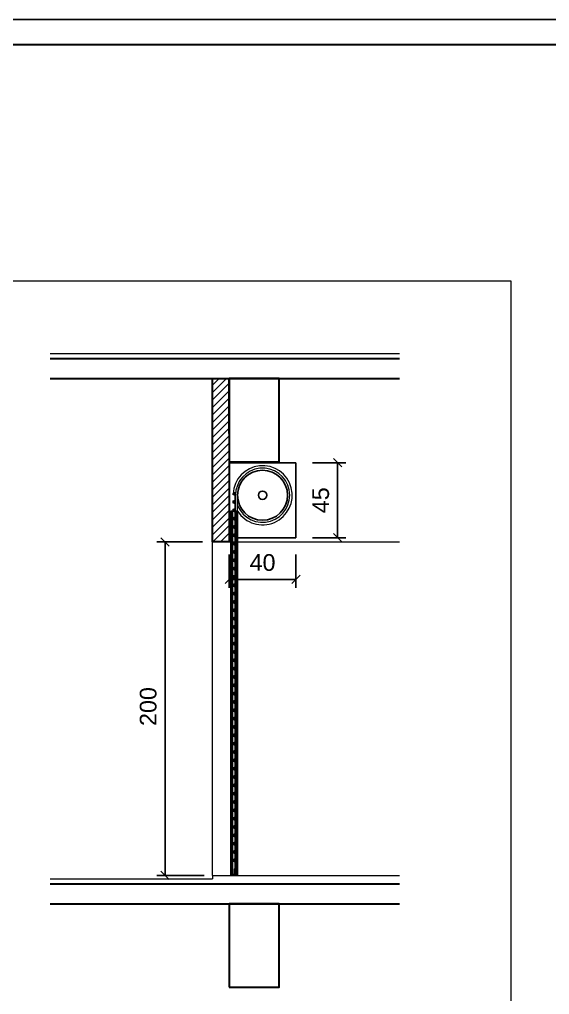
# Model space of a CAD drawing. Header units: millimetres. Extents: x -108 to 357, y -17 to 192.
# Drawn here: x 321.14 to 327.5, y 60.43 to 72.13 of the extents above; entities that cross this region are included whole.
import ezdxf
from ezdxf.enums import TextEntityAlignment as Align

# ---------------------------------------------------------------- set-up
doc = ezdxf.new("R2010")
doc.units = ezdxf.units.MM
doc.layers.get('defpoints').update_dxf_attribs({"color": 1})
for name, color, linetype, lineweight in [('ars', 11, 'Continuous', 0), ('BLK', 1, 'Continuous', 30), ('KOL', 1, 'Continuous', 30), ('KOP', 7, 'Continuous', 20), ('KOP GARIS', 1, 'Continuous', 30), ('lan', 7, 'Continuous', 15), ('u', 6, 'Continuous', 20)]:
    doc.layers.add(name, color=color, linetype=linetype, lineweight=lineweight)
doc.layers.add('Kusen', color=30, linetype='Continuous')
doc.styles.add('BOLD', font='arial.ttf')
doc.styles.get("Standard").update_dxf_attribs({"font": 'arial.ttf'})
doc.dimstyles.new('SK-50', dxfattribs={"dimscale": 0, "dimtxt": 0.2, "dimasz": 0.1, "dimexe": 0.1, "dimexo": 0, "dimgap": 0.1, "dimtad": 1, "dimdec": 0, "dimlfac": 50, "dimzin": 0, "dimdsep": 46, "dimtxsty": 'Standard', "dimblk": 'OBLIQUE', "dimcen": 0.09, "dimclrd": 256, "dimclre": 256, "dimclrt": 256, "dimadec": 0, "dimazin": 0, "dimtfac": 1, "dimtdec": 0, "dimtofl": 0, "dimtmove": 0, "dimatfit": 3, "dimldrblk": 'OBLIQUE', "dimfxl": 0, "dimtolj": 1, "dimtzin": 0, "dimarcsym": 0})

# ---------------------------------------------------------------- blocks, each defined once
blk = doc.blocks.new('_Oblique')
at = {"color": 0, "linetype": 'ByBlock', "lineweight": -2}
blk.add_line((-0.5, -0.5), (0.5, 0.5), dxfattribs=at)
blk = doc.blocks.new('*D367')
at = {"layer": 'defpoints', "color": 0}
for p in [(323.341, 65.858), (322.891, 61.858), (323.361, 61.858)]:
    blk.add_point(p, dxfattribs=at)
at = {"layer": 'u', "lineweight": -2}
for p, q in [((323.341, 65.858), (322.791, 65.858)), ((322.891, 65.858), (322.891, 61.858)), ((323.361, 61.858), (322.791, 61.858))]:
    blk.add_line(p, q, dxfattribs=at)
at = {"layer": 'u', "lineweight": -2, "xscale": 0.1, "yscale": 0.1, "zscale": 0.1}
for p, rotation in [((322.891, 65.858), 90), ((322.891, 61.858), 270)]:
    blk.add_blockref('_Oblique', p, dxfattribs=dict(at, rotation=rotation))
at = {"layer": 'u', "insert": (322.689, 63.883), "char_height": 0.2, "attachment_point": 5, "rotation": 90}
blk.add_mtext('\\A1;200', dxfattribs=at)
blk = doc.blocks.new('*D368')
at = {"layer": 'defpoints', "color": 0}
for p in [(324.661, 66.808), (324.961, 66.808), (324.661, 65.908)]:
    blk.add_point(p, dxfattribs=at)
at = {"layer": 'u', "lineweight": -2}
for p, q in [((324.661, 66.808), (325.061, 66.808)), ((324.961, 65.908), (324.961, 66.808)), ((324.661, 65.908), (325.061, 65.908))]:
    blk.add_line(p, q, dxfattribs=at)
at = {"layer": 'u', "lineweight": -2, "xscale": 0.1, "yscale": 0.1, "zscale": 0.1}
for p, rotation in [((324.961, 66.808), 90), ((324.961, 65.908), 270)]:
    blk.add_blockref('_Oblique', p, dxfattribs=dict(at, rotation=rotation))
at = {"layer": 'u', "insert": (324.76, 66.358), "char_height": 0.2, "attachment_point": 5, "rotation": 90}
blk.add_mtext('\\A1;45', dxfattribs=at)
blk = doc.blocks.new('*D369')
at = {"layer": 'defpoints', "color": 0}
for p in [(323.661, 65.708), (324.461, 65.708), (324.461, 65.408)]:
    blk.add_point(p, dxfattribs=at)
at = {"layer": 'u', "lineweight": -2}
for p, q in [((323.661, 65.708), (323.661, 65.308)), ((324.461, 65.708), (324.461, 65.308)), ((323.661, 65.408), (324.461, 65.408))]:
    blk.add_line(p, q, dxfattribs=at)
at = {"layer": 'u', "lineweight": -2, "xscale": 0.1, "yscale": 0.1, "zscale": 0.1, "rotation": 180}
blk.add_blockref('_Oblique', (323.661, 65.408), dxfattribs=at)
at = {"layer": 'u', "lineweight": -2, "xscale": 0.1, "yscale": 0.1, "zscale": 0.1}
blk.add_blockref('_Oblique', (324.461, 65.408), dxfattribs=at)
at = {"layer": 'u', "insert": (324.061, 65.61), "char_height": 0.2, "attachment_point": 5}
blk.add_mtext('\\A1;40', dxfattribs=at)
blk = doc.blocks.new('KOP A3 DED')
blk.add_lwpolyline([(-21, 29.697), (21, 29.697), (21, 0), (-21, 0), (-21, 29.697)])
at = {"layer": 'KOP GARIS'}
blk.add_lwpolyline([(-20.8, 29.497), (20.8, 29.497), (20.8, 0.2), (-20.8, 0.2)], close=True, dxfattribs=at)
at = {"layer": 'KOP', "style": 'BOLD'}
for tag, p in [('JUDUL1', (15.9445, 4.0923)), ('JUDUL2', (15.9445, 3.7473)), ('JUDUL3', (15.9445, 3.4272)), ('NO', (17.2146, 1.1006)), ('REFF', (17.207, 0.7266)), ('FILE', (17.1894, 0.3359))]:
    blk.add_attdef(tag, p, '', height=0.12, dxfattribs=at)
for tag, p in [('SCALE1', (18.1706, 1.9482)), ('NAME', (16.3626, 1.7379)), ('SCALE2', (18.1692, 1.7325)), ('DATE', (19.9002, 1.7571)), ('SCALE3', (18.17, 1.521))]:
    blk.add_attdef(tag, text='', height=0.12, dxfattribs=at).set_placement(p, align=Align.MIDDLE_CENTER)

msp = doc.modelspace()

# ---------------------------------------------------------------- hatches: boundary and pattern name
at = {"layer": 'ars'}
h = msp.add_hatch(dxfattribs=at)
h.set_pattern_fill('ANSI31', color=256, scale=0.02, style=0)
h.set_pattern_definition([(45, (28.15876, 76.24), (-0.04490128, 0.04490128), [])])
h.paths.add_polyline_path([(323.66148, 67.81791), (323.66148, 65.85791), (323.46148, 65.85791), (323.46148, 67.81791)])

# ---------------------------------------------------------------- linework, layer by layer
msp.add_line((323.76148, 66.22811), (323.76148, 66.41791), dxfattribs=at)
for points in [[(323.73048, 66.42772, 0.41421356), (323.73648, 66.43372), (323.73648, 66.44211, 0.41421356), (323.73048, 66.44811), (323.72492, 66.44811, 0.1577898), (323.72345, 66.44764, 0.51098783), (323.72345, 66.42819, 0.1577898), (323.72492, 66.42772)], [(323.73048, 66.32772, 0.41421356), (323.73648, 66.33372), (323.73648, 66.34211, 0.41421356), (323.73048, 66.34811), (323.72492, 66.34811, 0.1577898), (323.72345, 66.34764, 0.51098783), (323.72345, 66.32819, 0.1577898), (323.72492, 66.32772)], [(323.73048, 66.22772, 0.41421356), (323.73648, 66.23372), (323.73648, 66.24211, 0.41421356), (323.73048, 66.24811), (323.72492, 66.24811, 0.1577898), (323.72345, 66.24764, 0.51098783), (323.72345, 66.22819, 0.1577898), (323.72492, 66.22772)], [(323.73048, 66.12772, 0.41421356), (323.73648, 66.13372), (323.73648, 66.14211, 0.41421356), (323.73048, 66.14811), (323.72492, 66.14811, 0.1577898), (323.72345, 66.14764, 0.51098783), (323.72345, 66.12819, 0.1577898), (323.72492, 66.12772)], [(323.73048, 66.02772, 0.41421356), (323.73648, 66.03372), (323.73648, 66.04211, 0.41421356), (323.73048, 66.04811), (323.72492, 66.04811, 0.1577898), (323.72345, 66.04764, 0.51098783), (323.72345, 66.02819, 0.1577898), (323.72492, 66.02772)], [(323.73048, 65.92772, 0.41421356), (323.73648, 65.93372), (323.73648, 65.94211, 0.41421356), (323.73048, 65.94811), (323.72492, 65.94811, 0.1577898), (323.72345, 65.94764, 0.51098783), (323.72345, 65.92819, 0.1577898), (323.72492, 65.92772)], [(323.73048, 65.82772, 0.41421356), (323.73648, 65.83372), (323.73648, 65.84211, 0.41421356), (323.73048, 65.84811), (323.72492, 65.84811, 0.1577898), (323.72345, 65.84764, 0.51098783), (323.72345, 65.82819, 0.1577898), (323.72492, 65.82772)], [(323.73048, 65.72772, 0.41421356), (323.73648, 65.73372), (323.73648, 65.74211, 0.41421356), (323.73048, 65.74811), (323.72492, 65.74811, 0.1577898), (323.72345, 65.74764, 0.51098783), (323.72345, 65.72819, 0.1577898), (323.72492, 65.72772)], [(323.73048, 65.62772, 0.41421356), (323.73648, 65.63372), (323.73648, 65.64211, 0.41421356), (323.73048, 65.64811), (323.72492, 65.64811, 0.1577898), (323.72345, 65.64764, 0.51098783), (323.72345, 65.62819, 0.1577898), (323.72492, 65.62772)], [(323.73048, 65.52772, 0.41421356), (323.73648, 65.53372), (323.73648, 65.54211, 0.41421356), (323.73048, 65.54811), (323.72492, 65.54811, 0.1577898), (323.72345, 65.54764, 0.51098783), (323.72345, 65.52819, 0.1577898), (323.72492, 65.52772)], [(323.73048, 65.42772, 0.41421356), (323.73648, 65.43372), (323.73648, 65.44211, 0.41421356), (323.73048, 65.44811), (323.72492, 65.44811, 0.1577898), (323.72345, 65.44764, 0.51098783), (323.72345, 65.42819, 0.1577898), (323.72492, 65.42772)], [(323.73048, 65.32772, 0.41421356), (323.73648, 65.33372), (323.73648, 65.34211, 0.41421356), (323.73048, 65.34811), (323.72492, 65.34811, 0.1577898), (323.72345, 65.34764, 0.51098783), (323.72345, 65.32819, 0.1577898), (323.72492, 65.32772)], [(323.73048, 65.22772, 0.41421356), (323.73648, 65.23372), (323.73648, 65.24211, 0.41421356), (323.73048, 65.24811), (323.72492, 65.24811, 0.1577898), (323.72345, 65.24764, 0.51098783), (323.72345, 65.22819, 0.1577898), (323.72492, 65.22772)], [(323.73048, 65.12772, 0.41421356), (323.73648, 65.13372), (323.73648, 65.14211, 0.41421356), (323.73048, 65.14811), (323.72492, 65.14811, 0.1577898), (323.72345, 65.14764, 0.51098783), (323.72345, 65.12819, 0.1577898), (323.72492, 65.12772)], [(323.73048, 65.02772, 0.41421356), (323.73648, 65.03372), (323.73648, 65.04211, 0.41421356), (323.73048, 65.04811), (323.72492, 65.04811, 0.1577898), (323.72345, 65.04764, 0.51098783), (323.72345, 65.02819, 0.1577898), (323.72492, 65.02772)], [(323.73048, 64.92772, 0.41421356), (323.73648, 64.93372), (323.73648, 64.94211, 0.41421356), (323.73048, 64.94811), (323.72492, 64.94811, 0.1577898), (323.72345, 64.94764, 0.51098783), (323.72345, 64.92819, 0.1577898), (323.72492, 64.92772)], [(323.73048, 64.82772, 0.41421356), (323.73648, 64.83372), (323.73648, 64.84211, 0.41421356), (323.73048, 64.84811), (323.72492, 64.84811, 0.1577898), (323.72345, 64.84764, 0.51098783), (323.72345, 64.82819, 0.1577898), (323.72492, 64.82772)], [(323.73048, 64.72772, 0.41421356), (323.73648, 64.73372), (323.73648, 64.74211, 0.41421356), (323.73048, 64.74811), (323.72492, 64.74811, 0.1577898), (323.72345, 64.74764, 0.51098783), (323.72345, 64.72819, 0.1577898), (323.72492, 64.72772)], [(323.73048, 64.62772, 0.41421356), (323.73648, 64.63372), (323.73648, 64.64211, 0.41421356), (323.73048, 64.64811), (323.72492, 64.64811, 0.1577898), (323.72345, 64.64764, 0.51098783), (323.72345, 64.62819, 0.1577898), (323.72492, 64.62772)], [(323.73048, 64.52772, 0.41421356), (323.73648, 64.53372), (323.73648, 64.54211, 0.41421356), (323.73048, 64.54811), (323.72492, 64.54811, 0.1577898), (323.72345, 64.54764, 0.51098783), (323.72345, 64.52819, 0.1577898), (323.72492, 64.52772)], [(323.73048, 64.42772, 0.41421356), (323.73648, 64.43372), (323.73648, 64.44211, 0.41421356), (323.73048, 64.44811), (323.72492, 64.44811, 0.1577898), (323.72345, 64.44764, 0.51098783), (323.72345, 64.42819, 0.1577898), (323.72492, 64.42772)], [(323.73048, 64.32772, 0.41421356), (323.73648, 64.33372), (323.73648, 64.34211, 0.41421356), (323.73048, 64.34811), (323.72492, 64.34811, 0.1577898), (323.72345, 64.34764, 0.51098783), (323.72345, 64.32819, 0.1577898), (323.72492, 64.32772)], [(323.73048, 64.22772, 0.41421356), (323.73648, 64.23372), (323.73648, 64.24211, 0.41421356), (323.73048, 64.24811), (323.72492, 64.24811, 0.1577898), (323.72345, 64.24764, 0.51098783), (323.72345, 64.22819, 0.1577898), (323.72492, 64.22772)], [(323.73048, 64.12772, 0.41421356), (323.73648, 64.13372), (323.73648, 64.14211, 0.41421356), (323.73048, 64.14811), (323.72492, 64.14811, 0.1577898), (323.72345, 64.14764, 0.51098783), (323.72345, 64.12819, 0.1577898), (323.72492, 64.12772)], [(323.73048, 64.02772, 0.41421356), (323.73648, 64.03372), (323.73648, 64.04211, 0.41421356), (323.73048, 64.04811), (323.72492, 64.04811, 0.1577898), (323.72345, 64.04764, 0.51098783), (323.72345, 64.02819, 0.1577898), (323.72492, 64.02772)], [(323.73048, 63.92772, 0.41421356), (323.73648, 63.93372), (323.73648, 63.94211, 0.41421356), (323.73048, 63.94811), (323.72492, 63.94811, 0.1577898), (323.72345, 63.94764, 0.51098783), (323.72345, 63.92819, 0.1577898), (323.72492, 63.92772)], [(323.73048, 63.82772, 0.41421356), (323.73648, 63.83372), (323.73648, 63.84211, 0.41421356), (323.73048, 63.84811), (323.72492, 63.84811, 0.1577898), (323.72345, 63.84764, 0.51098783), (323.72345, 63.82819, 0.1577898), (323.72492, 63.82772)], [(323.73048, 63.72772, 0.41421356), (323.73648, 63.73372), (323.73648, 63.74211, 0.41421356), (323.73048, 63.74811), (323.72492, 63.74811, 0.1577898), (323.72345, 63.74764, 0.51098783), (323.72345, 63.72819, 0.1577898), (323.72492, 63.72772)], [(323.73048, 63.62772, 0.41421356), (323.73648, 63.63372), (323.73648, 63.64211, 0.41421356), (323.73048, 63.64811), (323.72492, 63.64811, 0.1577898), (323.72345, 63.64764, 0.51098783), (323.72345, 63.62819, 0.1577898), (323.72492, 63.62772)], [(323.73048, 63.52772, 0.41421356), (323.73648, 63.53372), (323.73648, 63.54211, 0.41421356), (323.73048, 63.54811), (323.72492, 63.54811, 0.1577898), (323.72345, 63.54764, 0.51098783), (323.72345, 63.52819, 0.1577898), (323.72492, 63.52772)], [(323.73048, 63.42772, 0.41421356), (323.73648, 63.43372), (323.73648, 63.44211, 0.41421356), (323.73048, 63.44811), (323.72492, 63.44811, 0.1577898), (323.72345, 63.44764, 0.51098783), (323.72345, 63.42819, 0.1577898), (323.72492, 63.42772)], [(323.73048, 63.32772, 0.41421356), (323.73648, 63.33372), (323.73648, 63.34211, 0.41421356), (323.73048, 63.34811), (323.72492, 63.34811, 0.1577898), (323.72345, 63.34764, 0.51098783), (323.72345, 63.32819, 0.1577898), (323.72492, 63.32772)], [(323.73048, 63.22772, 0.41421356), (323.73648, 63.23372), (323.73648, 63.24211, 0.41421356), (323.73048, 63.24811), (323.72492, 63.24811, 0.1577898), (323.72345, 63.24764, 0.51098783), (323.72345, 63.22819, 0.1577898), (323.72492, 63.22772)], [(323.73048, 63.12772, 0.41421356), (323.73648, 63.13372), (323.73648, 63.14211, 0.41421356), (323.73048, 63.14811), (323.72492, 63.14811, 0.1577898), (323.72345, 63.14764, 0.51098783), (323.72345, 63.12819, 0.1577898), (323.72492, 63.12772)], [(323.73048, 63.02772, 0.41421356), (323.73648, 63.03372), (323.73648, 63.04211, 0.41421356), (323.73048, 63.04811), (323.72492, 63.04811, 0.1577898), (323.72345, 63.04764, 0.51098783), (323.72345, 63.02819, 0.1577898), (323.72492, 63.02772)], [(323.73048, 62.92772, 0.41421356), (323.73648, 62.93372), (323.73648, 62.94211, 0.41421356), (323.73048, 62.94811), (323.72492, 62.94811, 0.1577898), (323.72345, 62.94764, 0.51098783), (323.72345, 62.92819, 0.1577898), (323.72492, 62.92772)], [(323.73048, 62.82772, 0.41421356), (323.73648, 62.83372), (323.73648, 62.84211, 0.41421356), (323.73048, 62.84811), (323.72492, 62.84811, 0.1577898), (323.72345, 62.84764, 0.51098783), (323.72345, 62.82819, 0.1577898), (323.72492, 62.82772)], [(323.73048, 62.72772, 0.41421356), (323.73648, 62.73372), (323.73648, 62.74211, 0.41421356), (323.73048, 62.74811), (323.72492, 62.74811, 0.1577898), (323.72345, 62.74764, 0.51098783), (323.72345, 62.72819, 0.1577898), (323.72492, 62.72772)], [(323.73048, 62.62772, 0.41421356), (323.73648, 62.63372), (323.73648, 62.64211, 0.41421356), (323.73048, 62.64811), (323.72492, 62.64811, 0.1577898), (323.72345, 62.64764, 0.51098783), (323.72345, 62.62819, 0.1577898), (323.72492, 62.62772)], [(323.73048, 62.52772, 0.41421356), (323.73648, 62.53372), (323.73648, 62.54211, 0.41421356), (323.73048, 62.54811), (323.72492, 62.54811, 0.1577898), (323.72345, 62.54764, 0.51098783), (323.72345, 62.52819, 0.1577898), (323.72492, 62.52772)], [(323.73048, 62.42772, 0.41421356), (323.73648, 62.43372), (323.73648, 62.44211, 0.41421356), (323.73048, 62.44811), (323.72492, 62.44811, 0.1577898), (323.72345, 62.44764, 0.51098783), (323.72345, 62.42819, 0.1577898), (323.72492, 62.42772)], [(323.73048, 62.32772, 0.41421356), (323.73648, 62.33372), (323.73648, 62.34211, 0.41421356), (323.73048, 62.34811), (323.72492, 62.34811, 0.1577898), (323.72345, 62.34764, 0.51098783), (323.72345, 62.32819, 0.1577898), (323.72492, 62.32772)], [(323.73048, 62.22772, 0.41421356), (323.73648, 62.23372), (323.73648, 62.24211, 0.41421356), (323.73048, 62.24811), (323.72492, 62.24811, 0.1577898), (323.72345, 62.24764, 0.51098783), (323.72345, 62.22819, 0.1577898), (323.72492, 62.22772)], [(323.73048, 62.12772, 0.41421356), (323.73648, 62.13372), (323.73648, 62.14211, 0.41421356), (323.73048, 62.14811), (323.72492, 62.14811, 0.1577898), (323.72345, 62.14764, 0.51098783), (323.72345, 62.12819, 0.1577898), (323.72492, 62.12772)], [(323.73048, 62.02772, 0.41421356), (323.73648, 62.03372), (323.73648, 62.04211, 0.41421356), (323.73048, 62.04811), (323.72492, 62.04811, 0.1577898), (323.72345, 62.04764, 0.51098783), (323.72345, 62.02819, 0.1577898), (323.72492, 62.02772)]]:
    msp.add_lwpolyline(points, format="xyb", close=True, dxfattribs=at)
for points in [[(323.70948, 66.33791, -0.41421356), (323.70648, 66.34091), (323.70648, 66.34791, -0.31851981), (323.70849, 66.35074), (323.72848, 66.35776, 0.31851981), (323.73048, 66.36059), (323.73048, 66.41524, 0.31851981), (323.72848, 66.41807), (323.70849, 66.42508, -0.31851981), (323.70648, 66.42791), (323.70648, 66.43491, -0.41421356), (323.70948, 66.43791), (323.71848, 66.43791)], [(323.70948, 66.23791, -0.41421356), (323.70648, 66.24091), (323.70648, 66.24791, -0.31851981), (323.70849, 66.25074), (323.72848, 66.25776, 0.31851981), (323.73048, 66.26059), (323.73048, 66.31524, 0.31851981), (323.72848, 66.31807), (323.70849, 66.32508, -0.31851981), (323.70648, 66.32791), (323.70648, 66.33491, -0.41421356), (323.70948, 66.33791), (323.71848, 66.33791)], [(323.73048, 66.34811, 0.41421356), (323.73648, 66.35411), (323.73648, 66.42172, 0.41421356), (323.73048, 66.42772)], [(323.73048, 66.24811, 0.41421356), (323.73648, 66.25411), (323.73648, 66.32172, 0.41421356), (323.73048, 66.32772)], [(323.70948, 66.13791, -0.41421356), (323.70648, 66.14091), (323.70648, 66.14791, -0.31851981), (323.70849, 66.15074), (323.72848, 66.15776, 0.31851981), (323.73048, 66.16059), (323.73048, 66.21524, 0.31851981), (323.72848, 66.21807), (323.70849, 66.22508, -0.31851981), (323.70648, 66.22791), (323.70648, 66.23491, -0.41421356), (323.70948, 66.23791), (323.71848, 66.23791)], [(323.73048, 66.14811, 0.41421356), (323.73648, 66.15411), (323.73648, 66.22172, 0.41421356), (323.73048, 66.22772)], [(323.70948, 66.03791, -0.41421356), (323.70648, 66.04091), (323.70648, 66.04791, -0.31851981), (323.70849, 66.05074), (323.72848, 66.05776, 0.31851981), (323.73048, 66.06059), (323.73048, 66.11524, 0.31851981), (323.72848, 66.11807), (323.70849, 66.12508, -0.31851981), (323.70648, 66.12791), (323.70648, 66.13491, -0.41421356), (323.70948, 66.13791), (323.71848, 66.13791)], [(323.73048, 66.04811, 0.41421356), (323.73648, 66.05411), (323.73648, 66.12172, 0.41421356), (323.73048, 66.12772)], [(323.70948, 65.93791, -0.41421356), (323.70648, 65.94091), (323.70648, 65.94791, -0.31851981), (323.70849, 65.95074), (323.72848, 65.95776, 0.31851981), (323.73048, 65.96059), (323.73048, 66.01524, 0.31851981), (323.72848, 66.01807), (323.70849, 66.02508, -0.31851981), (323.70648, 66.02791), (323.70648, 66.03491, -0.41421356), (323.70948, 66.03791), (323.71848, 66.03791)], [(323.73048, 65.94811, 0.41421356), (323.73648, 65.95411), (323.73648, 66.02172, 0.41421356), (323.73048, 66.02772)], [(323.70948, 65.83791, -0.41421356), (323.70648, 65.84091), (323.70648, 65.84791, -0.31851981), (323.70849, 65.85074), (323.72848, 65.85776, 0.31851981), (323.73048, 65.86059), (323.73048, 65.91524, 0.31851981), (323.72848, 65.91807), (323.70849, 65.92508, -0.31851981), (323.70648, 65.92791), (323.70648, 65.93491, -0.41421356), (323.70948, 65.93791), (323.71848, 65.93791)], [(323.73048, 65.84811, 0.41421356), (323.73648, 65.85411), (323.73648, 65.92172, 0.41421356), (323.73048, 65.92772)], [(323.70948, 65.73791, -0.41421356), (323.70648, 65.74091), (323.70648, 65.74791, -0.31851981), (323.70849, 65.75074), (323.72848, 65.75776, 0.31851981), (323.73048, 65.76059), (323.73048, 65.81524, 0.31851981), (323.72848, 65.81807), (323.70849, 65.82508, -0.31851981), (323.70648, 65.82791), (323.70648, 65.83491, -0.41421356), (323.70948, 65.83791), (323.71848, 65.83791)], [(323.73048, 65.74811, 0.41421356), (323.73648, 65.75411), (323.73648, 65.82172, 0.41421356), (323.73048, 65.82772)], [(323.70948, 65.63791, -0.41421356), (323.70648, 65.64091), (323.70648, 65.64791, -0.31851981), (323.70849, 65.65074), (323.72848, 65.65776, 0.31851981), (323.73048, 65.66059), (323.73048, 65.71524, 0.31851981), (323.72848, 65.71807), (323.70849, 65.72508, -0.31851981), (323.70648, 65.72791), (323.70648, 65.73491, -0.41421356), (323.70948, 65.73791), (323.71848, 65.73791)], [(323.70948, 65.53791, -0.41421356), (323.70648, 65.54091), (323.70648, 65.54791, -0.31851981), (323.70849, 65.55074), (323.72848, 65.55776, 0.31851981), (323.73048, 65.56059), (323.73048, 65.61524, 0.31851981), (323.72848, 65.61807), (323.70849, 65.62508, -0.31851981), (323.70648, 65.62791), (323.70648, 65.63491, -0.41421356), (323.70948, 65.63791), (323.71848, 65.63791)], [(323.73048, 65.64811, 0.41421356), (323.73648, 65.65411), (323.73648, 65.72172, 0.41421356), (323.73048, 65.72772)], [(323.73048, 65.54811, 0.41421356), (323.73648, 65.55411), (323.73648, 65.62172, 0.41421356), (323.73048, 65.62772)], [(323.70948, 65.43791, -0.41421356), (323.70648, 65.44091), (323.70648, 65.44791, -0.31851981), (323.70849, 65.45074), (323.72848, 65.45776, 0.31851981), (323.73048, 65.46059), (323.73048, 65.51524, 0.31851981), (323.72848, 65.51807), (323.70849, 65.52508, -0.31851981), (323.70648, 65.52791), (323.70648, 65.53491, -0.41421356), (323.70948, 65.53791), (323.71848, 65.53791)], [(323.73048, 65.44811, 0.41421356), (323.73648, 65.45411), (323.73648, 65.52172, 0.41421356), (323.73048, 65.52772)], [(323.70948, 65.33791, -0.41421356), (323.70648, 65.34091), (323.70648, 65.34791, -0.31851981), (323.70849, 65.35074), (323.72848, 65.35776, 0.31851981), (323.73048, 65.36059), (323.73048, 65.41524, 0.31851981), (323.72848, 65.41807), (323.70849, 65.42508, -0.31851981), (323.70648, 65.42791), (323.70648, 65.43491, -0.41421356), (323.70948, 65.43791), (323.71848, 65.43791)], [(323.73048, 65.34811, 0.41421356), (323.73648, 65.35411), (323.73648, 65.42172, 0.41421356), (323.73048, 65.42772)], [(323.70948, 65.23791, -0.41421356), (323.70648, 65.24091), (323.70648, 65.24791, -0.31851981), (323.70849, 65.25074), (323.72848, 65.25776, 0.31851981), (323.73048, 65.26059), (323.73048, 65.31524, 0.31851981), (323.72848, 65.31807), (323.70849, 65.32508, -0.31851981), (323.70648, 65.32791), (323.70648, 65.33491, -0.41421356), (323.70948, 65.33791), (323.71848, 65.33791)], [(323.73048, 65.24811, 0.41421356), (323.73648, 65.25411), (323.73648, 65.32172, 0.41421356), (323.73048, 65.32772)], [(323.70948, 65.13791, -0.41421356), (323.70648, 65.14091), (323.70648, 65.14791, -0.31851981), (323.70849, 65.15074), (323.72848, 65.15776, 0.31851981), (323.73048, 65.16059), (323.73048, 65.21524, 0.31851981), (323.72848, 65.21807), (323.70849, 65.22508, -0.31851981), (323.70648, 65.22791), (323.70648, 65.23491, -0.41421356), (323.70948, 65.23791), (323.71848, 65.23791)], [(323.73048, 65.14811, 0.41421356), (323.73648, 65.15411), (323.73648, 65.22172, 0.41421356), (323.73048, 65.22772)], [(323.70948, 65.03791, -0.41421356), (323.70648, 65.04091), (323.70648, 65.04791, -0.31851981), (323.70849, 65.05074), (323.72848, 65.05776, 0.31851981), (323.73048, 65.06059), (323.73048, 65.11524, 0.31851981), (323.72848, 65.11807), (323.70849, 65.12508, -0.31851981), (323.70648, 65.12791), (323.70648, 65.13491, -0.41421356), (323.70948, 65.13791), (323.71848, 65.13791)], [(323.73048, 65.04811, 0.41421356), (323.73648, 65.05411), (323.73648, 65.12172, 0.41421356), (323.73048, 65.12772)], [(323.70948, 64.93791, -0.41421356), (323.70648, 64.94091), (323.70648, 64.94791, -0.31851981), (323.70849, 64.95074), (323.72848, 64.95776, 0.31851981), (323.73048, 64.96059), (323.73048, 65.01524, 0.31851981), (323.72848, 65.01807), (323.70849, 65.02508, -0.31851981), (323.70648, 65.02791), (323.70648, 65.03491, -0.41421356), (323.70948, 65.03791), (323.71848, 65.03791)], [(323.70948, 64.83791, -0.41421356), (323.70648, 64.84091), (323.70648, 64.84791, -0.31851981), (323.70849, 64.85074), (323.72848, 64.85776, 0.31851981), (323.73048, 64.86059), (323.73048, 64.91524, 0.31851981), (323.72848, 64.91807), (323.70849, 64.92508, -0.31851981), (323.70648, 64.92791), (323.70648, 64.93491, -0.41421356), (323.70948, 64.93791), (323.71848, 64.93791)], [(323.73048, 64.94811, 0.41421356), (323.73648, 64.95411), (323.73648, 65.02172, 0.41421356), (323.73048, 65.02772)], [(323.73048, 64.84811, 0.41421356), (323.73648, 64.85411), (323.73648, 64.92172, 0.41421356), (323.73048, 64.92772)], [(323.70948, 64.73791, -0.41421356), (323.70648, 64.74091), (323.70648, 64.74791, -0.31851981), (323.70849, 64.75074), (323.72848, 64.75776, 0.31851981), (323.73048, 64.76059), (323.73048, 64.81524, 0.31851981), (323.72848, 64.81807), (323.70849, 64.82508, -0.31851981), (323.70648, 64.82791), (323.70648, 64.83491, -0.41421356), (323.70948, 64.83791), (323.71848, 64.83791)], [(323.73048, 64.74811, 0.41421356), (323.73648, 64.75411), (323.73648, 64.82172, 0.41421356), (323.73048, 64.82772)], [(323.70948, 64.63791, -0.41421356), (323.70648, 64.64091), (323.70648, 64.64791, -0.31851981), (323.70849, 64.65074), (323.72848, 64.65776, 0.31851981), (323.73048, 64.66059), (323.73048, 64.71524, 0.31851981), (323.72848, 64.71807), (323.70849, 64.72508, -0.31851981), (323.70648, 64.72791), (323.70648, 64.73491, -0.41421356), (323.70948, 64.73791), (323.71848, 64.73791)], [(323.73048, 64.64811, 0.41421356), (323.73648, 64.65411), (323.73648, 64.72172, 0.41421356), (323.73048, 64.72772)], [(323.70948, 64.53791, -0.41421356), (323.70648, 64.54091), (323.70648, 64.54791, -0.31851981), (323.70849, 64.55074), (323.72848, 64.55776, 0.31851981), (323.73048, 64.56059), (323.73048, 64.61524, 0.31851981), (323.72848, 64.61807), (323.70849, 64.62508, -0.31851981), (323.70648, 64.62791), (323.70648, 64.63491, -0.41421356), (323.70948, 64.63791), (323.71848, 64.63791)], [(323.73048, 64.54811, 0.41421356), (323.73648, 64.55411), (323.73648, 64.62172, 0.41421356), (323.73048, 64.62772)], [(323.70948, 64.43791, -0.41421356), (323.70648, 64.44091), (323.70648, 64.44791, -0.31851981), (323.70849, 64.45074), (323.72848, 64.45776, 0.31851981), (323.73048, 64.46059), (323.73048, 64.51524, 0.31851981), (323.72848, 64.51807), (323.70849, 64.52508, -0.31851981), (323.70648, 64.52791), (323.70648, 64.53491, -0.41421356), (323.70948, 64.53791), (323.71848, 64.53791)], [(323.73048, 64.44811, 0.41421356), (323.73648, 64.45411), (323.73648, 64.52172, 0.41421356), (323.73048, 64.52772)], [(323.70948, 64.33791, -0.41421356), (323.70648, 64.34091), (323.70648, 64.34791, -0.31851981), (323.70849, 64.35074), (323.72848, 64.35776, 0.31851981), (323.73048, 64.36059), (323.73048, 64.41524, 0.31851981), (323.72848, 64.41807), (323.70849, 64.42508, -0.31851981), (323.70648, 64.42791), (323.70648, 64.43491, -0.41421356), (323.70948, 64.43791), (323.71848, 64.43791)], [(323.73048, 64.34811, 0.41421356), (323.73648, 64.35411), (323.73648, 64.42172, 0.41421356), (323.73048, 64.42772)], [(323.70948, 64.23791, -0.41421356), (323.70648, 64.24091), (323.70648, 64.24791, -0.31851981), (323.70849, 64.25074), (323.72848, 64.25776, 0.31851981), (323.73048, 64.26059), (323.73048, 64.31524, 0.31851981), (323.72848, 64.31807), (323.70849, 64.32508, -0.31851981), (323.70648, 64.32791), (323.70648, 64.33491, -0.41421356), (323.70948, 64.33791), (323.71848, 64.33791)], [(323.70948, 64.13791, -0.41421356), (323.70648, 64.14091), (323.70648, 64.14791, -0.31851981), (323.70849, 64.15074), (323.72848, 64.15776, 0.31851981), (323.73048, 64.16059), (323.73048, 64.21524, 0.31851981), (323.72848, 64.21807), (323.70849, 64.22508, -0.31851981), (323.70648, 64.22791), (323.70648, 64.23491, -0.41421356), (323.70948, 64.23791), (323.71848, 64.23791)], [(323.73048, 64.24811, 0.41421356), (323.73648, 64.25411), (323.73648, 64.32172, 0.41421356), (323.73048, 64.32772)], [(323.73048, 64.14811, 0.41421356), (323.73648, 64.15411), (323.73648, 64.22172, 0.41421356), (323.73048, 64.22772)], [(323.70948, 64.03791, -0.41421356), (323.70648, 64.04091), (323.70648, 64.04791, -0.31851981), (323.70849, 64.05074), (323.72848, 64.05776, 0.31851981), (323.73048, 64.06059), (323.73048, 64.11524, 0.31851981), (323.72848, 64.11807), (323.70849, 64.12508, -0.31851981), (323.70648, 64.12791), (323.70648, 64.13491, -0.41421356), (323.70948, 64.13791), (323.71848, 64.13791)], [(323.73048, 64.04811, 0.41421356), (323.73648, 64.05411), (323.73648, 64.12172, 0.41421356), (323.73048, 64.12772)], [(323.70948, 63.93791, -0.41421356), (323.70648, 63.94091), (323.70648, 63.94791, -0.31851981), (323.70849, 63.95074), (323.72848, 63.95776, 0.31851981), (323.73048, 63.96059), (323.73048, 64.01524, 0.31851981), (323.72848, 64.01807), (323.70849, 64.02508, -0.31851981), (323.70648, 64.02791), (323.70648, 64.03491, -0.41421356), (323.70948, 64.03791), (323.71848, 64.03791)], [(323.73048, 63.94811, 0.41421356), (323.73648, 63.95411), (323.73648, 64.02172, 0.41421356), (323.73048, 64.02772)], [(323.70948, 63.83791, -0.41421356), (323.70648, 63.84091), (323.70648, 63.84791, -0.31851981), (323.70849, 63.85074), (323.72848, 63.85776, 0.31851981), (323.73048, 63.86059), (323.73048, 63.91524, 0.31851981), (323.72848, 63.91807), (323.70849, 63.92508, -0.31851981), (323.70648, 63.92791), (323.70648, 63.93491, -0.41421356), (323.70948, 63.93791), (323.71848, 63.93791)], [(323.73048, 63.84811, 0.41421356), (323.73648, 63.85411), (323.73648, 63.92172, 0.41421356), (323.73048, 63.92772)], [(323.70948, 63.73791, -0.41421356), (323.70648, 63.74091), (323.70648, 63.74791, -0.31851981), (323.70849, 63.75074), (323.72848, 63.75776, 0.31851981), (323.73048, 63.76059), (323.73048, 63.81524, 0.31851981), (323.72848, 63.81807), (323.70849, 63.82508, -0.31851981), (323.70648, 63.82791), (323.70648, 63.83491, -0.41421356), (323.70948, 63.83791), (323.71848, 63.83791)], [(323.73048, 63.74811, 0.41421356), (323.73648, 63.75411), (323.73648, 63.82172, 0.41421356), (323.73048, 63.82772)], [(323.70948, 63.63791, -0.41421356), (323.70648, 63.64091), (323.70648, 63.64791, -0.31851981), (323.70849, 63.65074), (323.72848, 63.65776, 0.31851981), (323.73048, 63.66059), (323.73048, 63.71524, 0.31851981), (323.72848, 63.71807), (323.70849, 63.72508, -0.31851981), (323.70648, 63.72791), (323.70648, 63.73491, -0.41421356), (323.70948, 63.73791), (323.71848, 63.73791)], [(323.70948, 63.53791, -0.41421356), (323.70648, 63.54091), (323.70648, 63.54791, -0.31851981), (323.70849, 63.55074), (323.72848, 63.55776, 0.31851981), (323.73048, 63.56059), (323.73048, 63.61524, 0.31851981), (323.72848, 63.61807), (323.70849, 63.62508, -0.31851981), (323.70648, 63.62791), (323.70648, 63.63491, -0.41421356), (323.70948, 63.63791), (323.71848, 63.63791)], [(323.73048, 63.64811, 0.41421356), (323.73648, 63.65411), (323.73648, 63.72172, 0.41421356), (323.73048, 63.72772)], [(323.70948, 63.43791, -0.41421356), (323.70648, 63.44091), (323.70648, 63.44791, -0.31851981), (323.70849, 63.45074), (323.72848, 63.45776, 0.31851981), (323.73048, 63.46059), (323.73048, 63.51524, 0.31851981), (323.72848, 63.51807), (323.70849, 63.52508, -0.31851981), (323.70648, 63.52791), (323.70648, 63.53491, -0.41421356), (323.70948, 63.53791), (323.71848, 63.53791)], [(323.73048, 63.54811, 0.41421356), (323.73648, 63.55411), (323.73648, 63.62172, 0.41421356), (323.73048, 63.62772)], [(323.73048, 63.44811, 0.41421356), (323.73648, 63.45411), (323.73648, 63.52172, 0.41421356), (323.73048, 63.52772)], [(323.70948, 63.33791, -0.41421356), (323.70648, 63.34091), (323.70648, 63.34791, -0.31851981), (323.70849, 63.35074), (323.72848, 63.35776, 0.31851981), (323.73048, 63.36059), (323.73048, 63.41524, 0.31851981), (323.72848, 63.41807), (323.70849, 63.42508, -0.31851981), (323.70648, 63.42791), (323.70648, 63.43491, -0.41421356), (323.70948, 63.43791), (323.71848, 63.43791)], [(323.73048, 63.34811, 0.41421356), (323.73648, 63.35411), (323.73648, 63.42172, 0.41421356), (323.73048, 63.42772)], [(323.70948, 63.23791, -0.41421356), (323.70648, 63.24091), (323.70648, 63.24791, -0.31851981), (323.70849, 63.25074), (323.72848, 63.25776, 0.31851981), (323.73048, 63.26059), (323.73048, 63.31524, 0.31851981), (323.72848, 63.31807), (323.70849, 63.32508, -0.31851981), (323.70648, 63.32791), (323.70648, 63.33491, -0.41421356), (323.70948, 63.33791), (323.71848, 63.33791)], [(323.73048, 63.24811, 0.41421356), (323.73648, 63.25411), (323.73648, 63.32172, 0.41421356), (323.73048, 63.32772)], [(323.70948, 63.13791, -0.41421356), (323.70648, 63.14091), (323.70648, 63.14791, -0.31851981), (323.70849, 63.15074), (323.72848, 63.15776, 0.31851981), (323.73048, 63.16059), (323.73048, 63.21524, 0.31851981), (323.72848, 63.21807), (323.70849, 63.22508, -0.31851981), (323.70648, 63.22791), (323.70648, 63.23491, -0.41421356), (323.70948, 63.23791), (323.71848, 63.23791)], [(323.73048, 63.14811, 0.41421356), (323.73648, 63.15411), (323.73648, 63.22172, 0.41421356), (323.73048, 63.22772)], [(323.70948, 63.03791, -0.41421356), (323.70648, 63.04091), (323.70648, 63.04791, -0.31851981), (323.70849, 63.05074), (323.72848, 63.05776, 0.31851981), (323.73048, 63.06059), (323.73048, 63.11524, 0.31851981), (323.72848, 63.11807), (323.70849, 63.12508, -0.31851981), (323.70648, 63.12791), (323.70648, 63.13491, -0.41421356), (323.70948, 63.13791), (323.71848, 63.13791)], [(323.73048, 63.04811, 0.41421356), (323.73648, 63.05411), (323.73648, 63.12172, 0.41421356), (323.73048, 63.12772)], [(323.70948, 62.93791, -0.41421356), (323.70648, 62.94091), (323.70648, 62.94791, -0.31851981), (323.70849, 62.95074), (323.72848, 62.95776, 0.31851981), (323.73048, 62.96059), (323.73048, 63.01524, 0.31851981), (323.72848, 63.01807), (323.70849, 63.02508, -0.31851981), (323.70648, 63.02791), (323.70648, 63.03491, -0.41421356), (323.70948, 63.03791), (323.71848, 63.03791)], [(323.70948, 62.83791, -0.41421356), (323.70648, 62.84091), (323.70648, 62.84791, -0.31851981), (323.70849, 62.85074), (323.72848, 62.85776, 0.31851981), (323.73048, 62.86059), (323.73048, 62.91524, 0.31851981), (323.72848, 62.91807), (323.70849, 62.92508, -0.31851981), (323.70648, 62.92791), (323.70648, 62.93491, -0.41421356), (323.70948, 62.93791), (323.71848, 62.93791)], [(323.73048, 62.94811, 0.41421356), (323.73648, 62.95411), (323.73648, 63.02172, 0.41421356), (323.73048, 63.02772)], [(323.70948, 62.73791, -0.41421356), (323.70648, 62.74091), (323.70648, 62.74791, -0.31851981), (323.70849, 62.75074), (323.72848, 62.75776, 0.31851981), (323.73048, 62.76059), (323.73048, 62.81524, 0.31851981), (323.72848, 62.81807), (323.70849, 62.82508, -0.31851981), (323.70648, 62.82791), (323.70648, 62.83491, -0.41421356), (323.70948, 62.83791), (323.71848, 62.83791)], [(323.73048, 62.84811, 0.41421356), (323.73648, 62.85411), (323.73648, 62.92172, 0.41421356), (323.73048, 62.92772)], [(323.73048, 62.74811, 0.41421356), (323.73648, 62.75411), (323.73648, 62.82172, 0.41421356), (323.73048, 62.82772)], [(323.70948, 62.63791, -0.41421356), (323.70648, 62.64091), (323.70648, 62.64791, -0.31851981), (323.70849, 62.65074), (323.72848, 62.65776, 0.31851981), (323.73048, 62.66059), (323.73048, 62.71524, 0.31851981), (323.72848, 62.71807), (323.70849, 62.72508, -0.31851981), (323.70648, 62.72791), (323.70648, 62.73491, -0.41421356), (323.70948, 62.73791), (323.71848, 62.73791)], [(323.73048, 62.64811, 0.41421356), (323.73648, 62.65411), (323.73648, 62.72172, 0.41421356), (323.73048, 62.72772)], [(323.70948, 62.53791, -0.41421356), (323.70648, 62.54091), (323.70648, 62.54791, -0.31851981), (323.70849, 62.55074), (323.72848, 62.55776, 0.31851981), (323.73048, 62.56059), (323.73048, 62.61524, 0.31851981), (323.72848, 62.61807), (323.70849, 62.62508, -0.31851981), (323.70648, 62.62791), (323.70648, 62.63491, -0.41421356), (323.70948, 62.63791), (323.71848, 62.63791)], [(323.73048, 62.54811, 0.41421356), (323.73648, 62.55411), (323.73648, 62.62172, 0.41421356), (323.73048, 62.62772)], [(323.70948, 62.43791, -0.41421356), (323.70648, 62.44091), (323.70648, 62.44791, -0.31851981), (323.70849, 62.45074), (323.72848, 62.45776, 0.31851981), (323.73048, 62.46059), (323.73048, 62.51524, 0.31851981), (323.72848, 62.51807), (323.70849, 62.52508, -0.31851981), (323.70648, 62.52791), (323.70648, 62.53491, -0.41421356), (323.70948, 62.53791), (323.71848, 62.53791)], [(323.73048, 62.44811, 0.41421356), (323.73648, 62.45411), (323.73648, 62.52172, 0.41421356), (323.73048, 62.52772)], [(323.70948, 62.33791, -0.41421356), (323.70648, 62.34091), (323.70648, 62.34791, -0.31851981), (323.70849, 62.35074), (323.72848, 62.35776, 0.31851981), (323.73048, 62.36059), (323.73048, 62.41524, 0.31851981), (323.72848, 62.41807), (323.70849, 62.42508, -0.31851981), (323.70648, 62.42791), (323.70648, 62.43491, -0.41421356), (323.70948, 62.43791), (323.71848, 62.43791)], [(323.73048, 62.34811, 0.41421356), (323.73648, 62.35411), (323.73648, 62.42172, 0.41421356), (323.73048, 62.42772)], [(323.70948, 62.23791, -0.41421356), (323.70648, 62.24091), (323.70648, 62.24791, -0.31851981), (323.70849, 62.25074), (323.72848, 62.25776, 0.31851981), (323.73048, 62.26059), (323.73048, 62.31524, 0.31851981), (323.72848, 62.31807), (323.70849, 62.32508, -0.31851981), (323.70648, 62.32791), (323.70648, 62.33491, -0.41421356), (323.70948, 62.33791), (323.71848, 62.33791)], [(323.70948, 62.13791, -0.41421356), (323.70648, 62.14091), (323.70648, 62.14791, -0.31851981), (323.70849, 62.15074), (323.72848, 62.15776, 0.31851981), (323.73048, 62.16059), (323.73048, 62.21524, 0.31851981), (323.72848, 62.21807), (323.70849, 62.22508, -0.31851981), (323.70648, 62.22791), (323.70648, 62.23491, -0.41421356), (323.70948, 62.23791), (323.71848, 62.23791)], [(323.73048, 62.24811, 0.41421356), (323.73648, 62.25411), (323.73648, 62.32172, 0.41421356), (323.73048, 62.32772)], [(323.70948, 62.03791, -0.41421356), (323.70648, 62.04091), (323.70648, 62.04791, -0.31851981), (323.70849, 62.05074), (323.72848, 62.05776, 0.31851981), (323.73048, 62.06059), (323.73048, 62.11524, 0.31851981), (323.72848, 62.11807), (323.70849, 62.12508, -0.31851981), (323.70648, 62.12791), (323.70648, 62.13491, -0.41421356), (323.70948, 62.13791), (323.71848, 62.13791)], [(323.73048, 62.14811, 0.41421356), (323.73648, 62.15411), (323.73648, 62.22172, 0.41421356), (323.73048, 62.22772)], [(323.73048, 62.04811, 0.41421356), (323.73648, 62.05411), (323.73648, 62.12172, 0.41421356), (323.73048, 62.12772)], [(323.73048, 62.02772, -0.41421356), (323.73648, 62.02172), (323.73648, 61.86791), (323.73048, 61.86791), (323.73048, 62.01524, 0.31851981), (323.72848, 62.01807), (323.70849, 62.02508, -0.31851981), (323.70648, 62.02791), (323.70648, 62.03491, -0.41421356), (323.70948, 62.03791), (323.71848, 62.03791)]]:
    msp.add_lwpolyline(points, format="xyb", dxfattribs=at)
for centre in [(323.72838, 66.43791), (323.72838, 66.33791), (323.72838, 66.23791), (323.72838, 66.13791), (323.72838, 66.03791), (323.72838, 65.93791), (323.72838, 65.83791), (323.72838, 65.73791), (323.72838, 65.63791), (323.72838, 65.53791), (323.72838, 65.43791), (323.72838, 65.33791), (323.72838, 65.23791), (323.72838, 65.13791), (323.72838, 65.03791), (323.72838, 64.93791), (323.72838, 64.83791), (323.72838, 64.73791), (323.72838, 64.63791), (323.72838, 64.53791), (323.72838, 64.43791), (323.72838, 64.33791), (323.72838, 64.23791), (323.72838, 64.13791), (323.72838, 64.03791), (323.72838, 63.93791), (323.72838, 63.83791), (323.72838, 63.73791), (323.72838, 63.63791), (323.72838, 63.53791), (323.72838, 63.43791), (323.72838, 63.33791), (323.72838, 63.23791), (323.72838, 63.13791), (323.72838, 63.03791), (323.72838, 62.93791), (323.72838, 62.83791), (323.72838, 62.73791), (323.72838, 62.63791), (323.72838, 62.53791), (323.72838, 62.43791), (323.72838, 62.33791), (323.72838, 62.23791), (323.72838, 62.13791), (323.72838, 62.03791)]:
    msp.add_circle(centre, 0.004, dxfattribs=at)
for radius, start, end in [(0.355, 212.320518, 176.989712), (0.325, 202.619865, 180)]:
    msp.add_arc((324.06148, 66.41791), radius, start, end, dxfattribs=at)
at = {"layer": 'BLK', "ltscale": 2}
for p, q in [((321.51383, 68.05791), (325.70564, 68.05791)), ((321.51383, 67.81791), (325.70564, 67.81791)), ((323.66148, 67.15791), (323.66148, 67.81791)), ((321.51383, 61.75791), (325.70564, 61.75791)), ((321.51383, 61.51791), (325.70564, 61.51791))]:
    msp.add_line(p, q, dxfattribs=at)
for points in [[(323.66148, 66.81791), (324.26148, 66.81791), (324.26148, 67.81791), (323.66148, 67.81791)], [(323.66148, 60.51791), (324.26148, 60.51791), (324.26148, 61.51791), (323.66148, 61.51791)]]:
    msp.add_lwpolyline(points, close=True, dxfattribs=at)
at = {"layer": 'KOL'}
for p, q in [((323.46148, 65.85791), (323.46148, 67.81791)), ((323.66148, 66.81791), (323.66148, 65.85791)), ((323.66148, 65.85791), (323.46148, 65.85791))]:
    msp.add_line(p, q, dxfattribs=at)
at = {"layer": 'Kusen'}
for p, q in [((324.46148, 66.80791), (323.66148, 66.80791)), ((324.46148, 65.90791), (324.46148, 66.80791)), ((323.68148, 61.85791), (323.68148, 66.22811)), ((323.70148, 66.22811), (323.68148, 66.22811)), ((323.70148, 61.86791), (323.70148, 66.22811)), ((323.74148, 61.93491), (323.74148, 66.22811)), ((323.76148, 66.22811), (323.74148, 66.22811)), ((323.76148, 61.86291), (323.76148, 66.22811)), ((323.66148, 65.90791), (323.70148, 65.90791)), ((323.74148, 65.90791), (324.46148, 65.90791))]:
    msp.add_line(p, q, dxfattribs=at)
msp.add_lwpolyline([(323.72848, 61.93791, 0.41421356), (323.72548, 61.93491), (323.72548, 61.87291, -0.41421356), (323.72048, 61.86791), (323.68648, 61.86791, 0.41421356), (323.68148, 61.86291), (323.68148, 61.85791), (323.76148, 61.85791), (323.76148, 61.86291, 0.41421356), (323.75648, 61.86791), (323.74648, 61.86791, -0.41421356), (323.74148, 61.87291), (323.74148, 61.93491, 0.41421356), (323.73848, 61.93791), (323.73648, 61.93791), (323.73648, 61.86791), (323.73048, 61.86791), (323.73048, 61.93791)], format="xyb", close=True, dxfattribs=at)
for radius in [0.3, 0.05]:
    msp.add_circle((324.06148, 66.41791), radius, dxfattribs=at)
at = {"layer": 'lan'}
for p, q in [((327.04364, 68.98506), (312.54364, 68.98506)), ((327.04364, 48.98506), (327.04364, 68.98506)), ((321.51383, 68.11791), (325.70564, 68.11791)), ((323.46148, 65.85791), (325.70564, 65.85791)), ((323.46148, 61.85791), (323.46148, 65.85791)), ((321.51383, 61.81791), (323.46148, 61.81791)), ((323.46148, 61.85791), (325.70564, 61.85791)), ((323.46148, 61.85791), (323.46148, 61.81791))]:
    msp.add_line(p, q, dxfattribs=at)

# ---------------------------------------------------------------- block references
at = {"xscale": 1.5, "yscale": 1.5, "zscale": 1.5}
msp.add_blockref('KOP A3 DED', (325.13958, 27.58074), dxfattribs=at)

# ---------------------------------------------------------------- dimensions: what is measured, and where the dimension line sits
at = {"layer": 'u'}
for base, p1, p2, angle, picture, middle in [((324.96148, 66.80791), (324.66148, 65.90791), (324.66148, 66.80791), 90, '*D368', (324.96148, 66.35791)), ((322.89148, 61.85791), (323.34148, 65.85791), (323.36148, 61.85791), 270, '*D367', (322.89148, 63.88291))]:
    dim = msp.add_linear_dim(base=base, p1=p1, p2=p2, angle=angle, dimstyle='SK-50', override={"dimscale": 1, "dimtxt": 0.2}, dxfattribs=at)
    dim.commit()
    dim.dimension.update_dxf_attribs({"geometry": picture, "text_midpoint": middle, "dimtype": 160})
dim = msp.add_linear_dim(base=(324.46148, 65.40791), p1=(323.66148, 65.70791), p2=(324.46148, 65.70791), dimstyle='SK-50', override={"dimscale": 1, "dimtxt": 0.2}, dxfattribs=at)
dim.commit()
dim.dimension.update_dxf_attribs({"geometry": '*D369', "text_midpoint": (324.06148, 65.40791), "dimtype": 160})

doc.saveas('drawing.dxf')
